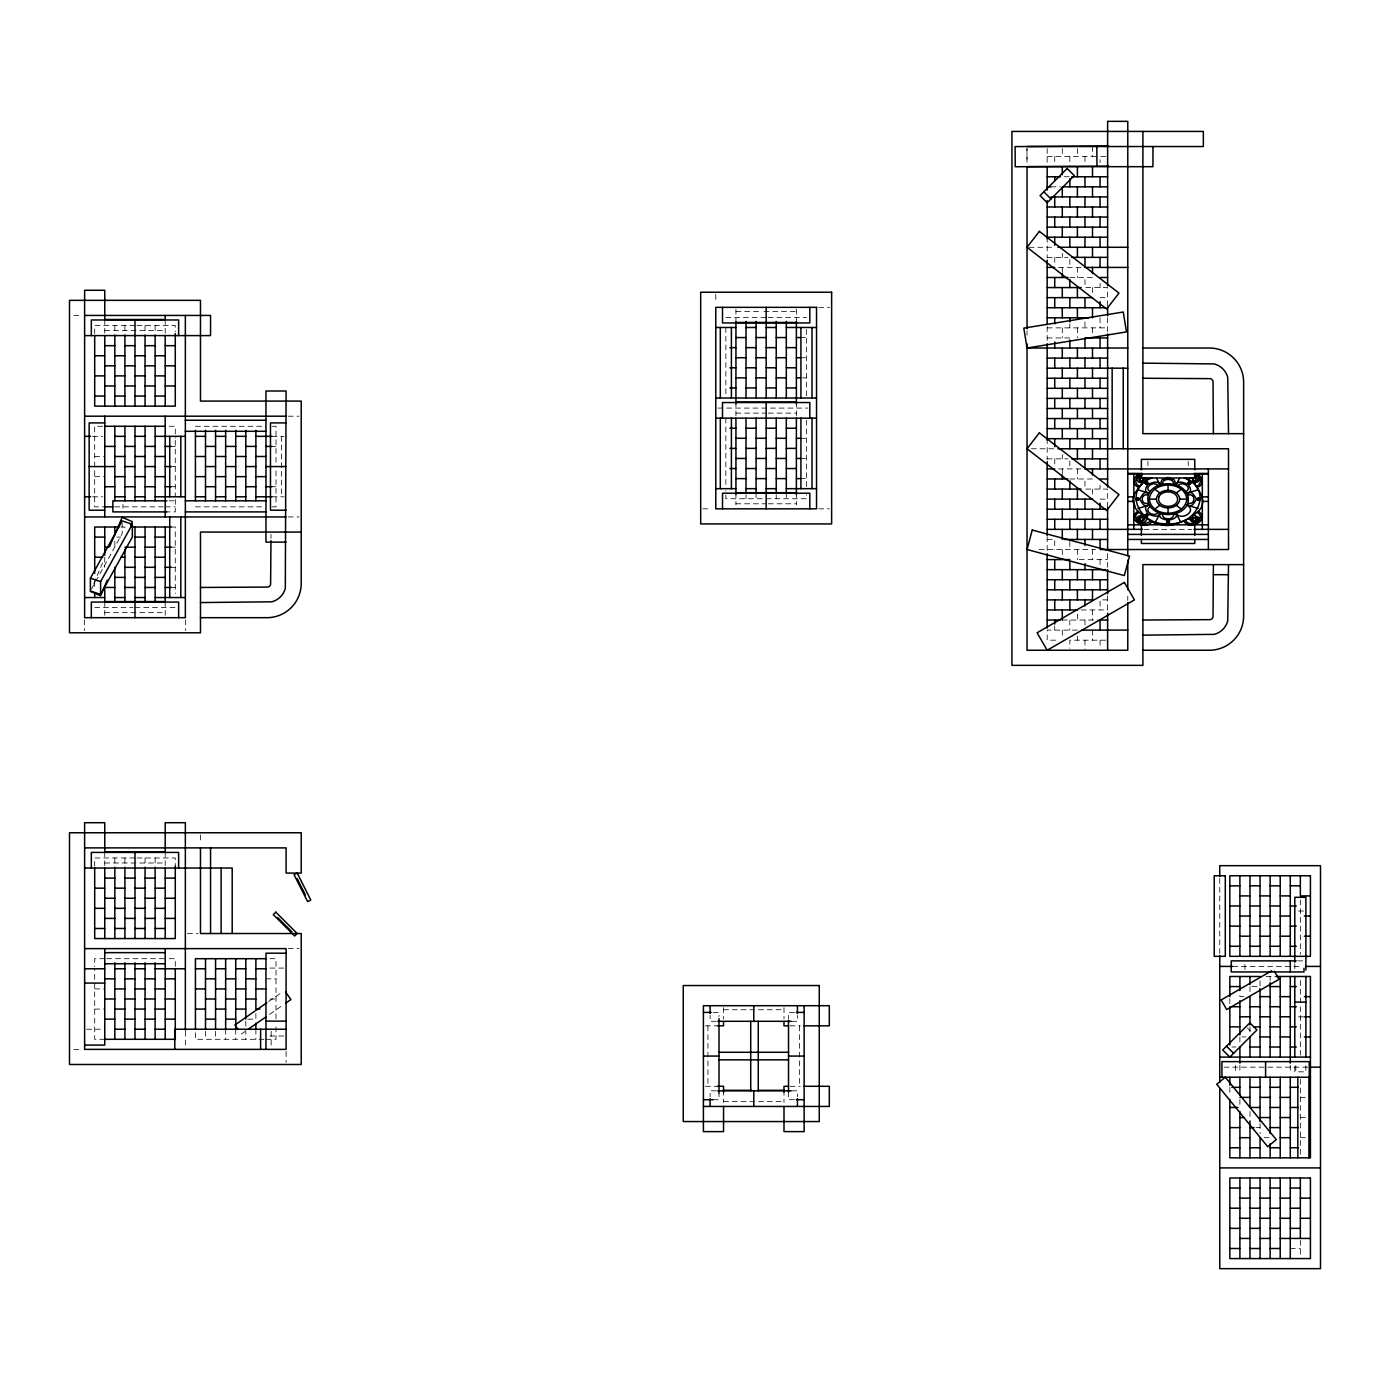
<?xml version="1.0" encoding="UTF-8"?>
<svg xmlns="http://www.w3.org/2000/svg" width="1390" height="1390" viewBox="0 0 1390 1390"><rect width="100%" height="100%" fill="white"/><g stroke="black" fill="none" stroke-linecap="round" stroke-linejoin="round"><path stroke-width="0.75" stroke-dasharray="5 3.75" d="M93.755 583.591L102.947 562.151M91.427 589.151L122.164 533.673L122.164 523.04M268.618 1001.547L282.796 991.696M241.252 1034.056L244.796 1031.606M269.625 1014.352L283.803 1004.501M1047.174 156.601L1098.187 156.601M1105.728 156.601L1100.063 156.601L1100.063 162.647M1064.184 176.756L1069.848 176.756M1050.962 186.833L1060.396 186.833M1029.052 247.281L1054.802 247.281M1047.174 257.358L1067.954 257.358M1058.52 267.419L1084.965 267.419M1069.848 277.496L1092.505 277.496M1100.063 297.651L1107.621 297.651M818.693 307.346L829.482 307.346M735.936 311.377L761.842 311.377M763.996 311.377L796.383 311.377M73.809 315.443L82.444 315.443M725.858 317.406L766.168 317.406M768.166 317.406L806.461 317.406M134.986 325.521L94.694 325.521L94.694 333.583M137.002 325.521L175.279 325.521L175.279 331.567M1047.174 327.866L1107.621 327.866M104.754 330.559L165.202 330.559M800.414 337.562L806.461 337.562M1047.174 337.944L1069.848 337.944M800.414 357.716L806.461 357.716M802.43 377.854L806.461 377.854M717.935 408.087L807.955 408.087M735.936 413.125L766.168 413.125M768.322 413.125L796.383 413.125M288.251 416.201L299.059 416.201M102.738 426.278L94.694 426.278L94.694 506.864L104.754 506.864M169.233 426.278L175.279 426.278L175.279 438.354M195.434 426.278L265.959 426.278M271.988 426.278L276.019 426.278L276.019 466.571M92.678 436.338L102.808 436.338M271.988 436.338L284.151 436.338M800.414 438.302L806.461 438.302M171.248 446.416L175.279 446.416M271.988 446.416L276.019 446.416M1031.31 448.761L1054.888 448.761M94.694 456.493L104.754 456.493M800.414 458.457L806.461 458.457M1047.174 458.839L1067.954 458.839M171.248 466.571L175.279 466.571M1058.52 468.916L1084.965 468.916M94.694 476.648L104.754 476.648M800.414 478.612L806.461 478.612M1069.848 478.994L1092.505 478.994M171.248 486.709L175.279 486.709M271.988 486.709L276.019 486.709M92.678 496.786L102.808 496.786M271.988 496.786L284.151 496.786M762.137 498.749L725.858 498.749L725.858 490.687M766.168 498.749L806.461 498.749L806.461 494.718M1100.063 499.132L1107.621 499.132M169.007 500.817L175.279 500.817M735.936 503.788L766.168 503.788M768.322 503.788L796.383 503.788M114.831 506.864L163.186 506.864M165.202 506.864L175.279 506.864M195.434 506.864L263.944 506.864M271.988 506.864L276.019 506.864L276.019 468.586M702.836 508.827L711.472 508.827M818.693 508.827L829.482 508.827M165.202 511.902L175.279 511.902L175.279 498.801M288.251 516.941L299.059 516.941M120.878 527.019L124.909 527.019L124.909 531.049M171.248 527.019L175.279 527.019L175.279 593.513M1144.231 529.364L1191.908 529.364M116.847 537.096L120.878 537.096M1047.174 539.442L1054.732 539.442L1054.732 549.519M171.248 547.156L175.279 547.156M1039.112 549.519L1095.615 549.519M1079.283 559.579L1107.621 559.579M171.248 567.311L175.279 567.311M171.248 587.466L175.279 587.466M1107.621 599.889L1100.063 599.889L1100.063 609.949M94.694 607.604L132.971 607.604M134.986 607.604L175.279 607.604M1081.177 609.949L1107.621 609.949M104.754 612.643L165.202 612.643M1062.29 620.027L1098.187 620.027M1077.406 630.104L1047.174 630.104L1047.174 640.182L1058.52 640.182M1105.728 640.182L1069.848 640.182L1069.848 648.244M134.986 857.96L94.694 857.96L94.694 866.022M137.002 857.96L175.279 857.96L175.279 866.022M104.754 862.999L165.202 862.999M1298.503 911.023L1304.046 911.023M187.494 933.524L198.127 933.524M288.251 948.623L299.059 948.623M104.754 958.7L94.694 958.7L94.694 966.762M106.769 958.7L165.202 958.7M169.233 958.7L175.279 958.7L175.279 966.762M269.973 958.7L276.019 958.7L276.019 1019.148M1297.669 960.872L1303.994 960.872M1232.617 966.415L1301.214 966.415M269.973 968.083L284.081 968.083M1266.099 976.492L1276.176 976.492M265.959 978.855L276.019 978.855M1251.99 986.57L1260.052 986.57L1260.052 980.523M94.694 988.933L104.754 988.933M1243.928 996.647L1239.897 996.647L1239.897 992.616M269.973 998.993L276.019 998.993M94.694 1009.071L104.754 1009.071M723.547 1009.731L783.995 1009.731M713.157 1012.406L719.012 1012.406L719.012 1016.559M794.385 1012.406L788.53 1012.406L788.53 1018.644M1298.503 1016.855L1304.046 1016.855M247.82 1019.148L255.882 1019.148L255.882 1009.071M716.354 1021.302L710.116 1021.302L710.116 1015.447M791.674 1021.302L797.426 1021.302L797.426 1015.447M705.356 1025.837L719.012 1025.837M790.041 1025.837L800.24 1025.837M86.632 1029.226L102.738 1029.226M269.973 1036.002L284.081 1036.002M1241.913 1036.94L1245.944 1036.94M104.754 1039.303L94.694 1039.303L94.694 968.778M263.944 1039.303L195.434 1039.303L195.434 1029.226M265.959 1039.303L276.019 1039.303L276.019 1023.179M1231.853 1047.018L1235.866 1047.018M73.809 1049.38L82.444 1049.38M1224.051 1067.173L1307.643 1067.173M705.356 1086.285L719.012 1086.285M790.041 1086.285L800.24 1086.285M716.354 1090.82L710.116 1090.82L710.116 1096.675M791.674 1090.82L797.426 1090.82L797.426 1096.675M1300.345 1097.388L1306.391 1097.388M713.157 1099.716L719.012 1099.716L719.012 1093.965M794.385 1099.716L788.53 1099.716L788.53 1092.053M723.547 1101.401L783.995 1101.401M1300.345 1117.543L1306.391 1117.543M1256.021 1127.603L1260.052 1127.603M1264.083 1137.68L1270.13 1137.68M1300.345 1137.68L1306.391 1137.68M1290.285 1248.498L1300.345 1248.498M1247.49 1028.044L1250.34 1030.894M1026.897 148.556L1027.002 162.647L1027.036 148.556M1305.888 1065.487L1305.888 1071.829L1294.802 1071.829L1294.802 1065.487M1300.345 899.921L1300.345 954.322M1300.345 980.523L1300.345 1002.694M1300.345 1006.725L1300.345 1055.08M1300.345 1079.248L1300.345 1155.82M1300.345 1240.436L1300.345 1256.56M1295.81 1065.522L1295.81 1073.341M1294.802 963.739L1294.802 970.064M1290.285 1065.157L1290.285 1073.202M1270.13 976.492L1270.13 980.523M1260.052 1123.589L1260.052 1133.649M1249.975 986.57L1249.975 992.616M1249.975 1026.862L1249.975 1032.909M1249.975 1111.496L1249.975 1121.574M1244.954 964.573L1244.954 970.116M1239.897 1036.94L1239.897 1042.986M1239.897 1065.157L1239.897 1073.202M1239.897 1099.403L1239.897 1107.465M1235.362 1065.522L1235.362 1073.341M1229.837 998.663L1229.837 1004.709M1229.837 1087.31L1229.837 1095.372M1219.76 878.532L1219.76 953.557M1188.224 461.428L1188.224 465.598M1147.914 461.428L1147.914 465.598M1127.777 596.171L1127.777 600.411M1107.621 305.713L1107.621 287.574L1084.965 287.574L1084.965 277.496M1107.621 317.806L1107.621 333.913M1107.621 507.194L1107.621 489.072L1084.965 489.072L1084.965 478.994M1107.621 553.533L1107.621 569.657M1107.621 595.858L1107.621 611.009M1100.063 283.543L1100.063 287.574M1100.063 317.806L1100.063 327.866M1100.063 485.041L1100.063 489.072M1100.063 559.579L1100.063 569.657M1100.063 640.182L1100.063 648.244M1092.505 146.541L1092.505 156.601M1092.505 287.574L1092.505 293.62M1092.505 327.866L1092.505 335.928M1092.505 489.072L1092.505 495.101M1092.505 549.519L1092.505 559.579M1092.505 609.949L1092.505 620.027M1092.505 630.104L1092.505 640.182M1084.965 156.601L1084.965 162.647M1084.965 321.82L1084.965 327.866M1084.965 620.027L1084.965 628.089M1084.965 640.182L1084.965 650.259M1077.406 148.556L1077.406 156.601M1077.406 267.419L1077.406 277.496M1077.406 327.866L1077.406 337.944M1077.406 468.916L1077.406 478.994M1077.406 549.519L1077.406 559.579M1077.406 613.98L1077.406 620.027M1077.406 636.151L1077.406 640.182M1069.848 156.601L1069.848 166.678M1069.848 259.374L1069.848 267.419M1069.848 323.835L1069.848 327.866M1069.848 460.855L1069.848 468.916M1069.848 541.457L1069.848 549.519M1069.848 620.027L1069.848 630.104M1062.29 148.556L1062.29 156.601M1062.29 253.328L1062.29 257.358M1062.29 267.419L1062.29 273.465M1062.29 327.866L1062.29 337.944M1062.29 454.808L1062.29 458.839M1062.29 468.916L1062.29 474.963M1062.29 549.519L1062.29 559.579M1062.29 630.104L1062.29 638.166M1054.732 156.601L1054.732 162.647M1054.732 257.358L1054.732 263.405M1054.732 458.839L1054.732 464.886M1054.732 626.073L1054.732 630.104M1047.174 148.556L1047.174 162.647M1047.174 237.204L1047.174 258.001M1047.174 326.581L1047.174 341.975M1047.174 438.684L1047.174 459.482M1047.174 536.644L1047.174 553.029M1027.036 330.872L1027.036 335.164M806.461 329.5L806.461 398.009M806.461 420.18L806.461 486.674M799.615 1025.837L799.615 1086.285M796.383 309.292L796.383 320.604M796.383 402.04L796.383 416.201M796.383 492.703L796.383 504.918M786.306 492.703L786.306 498.749M783.995 1007.646L783.995 1018.957M783.995 1090.316L783.995 1102.531M776.228 494.718L776.228 498.749M756.091 492.703L756.091 498.749M746.013 494.718L746.013 498.749M735.936 309.292L735.936 320.604M735.936 402.04L735.936 416.201M735.936 492.703L735.936 504.918M725.858 327.484L725.858 395.994M725.858 418.164L725.858 486.674M723.547 1007.646L723.547 1018.957M723.547 1090.316L723.547 1102.531M715.78 294.385L715.78 303.02M707.927 1025.837L707.927 1086.285M286.097 1051.535L286.097 1062.325M281.562 436.338L281.562 496.786M270.981 534.194L270.981 538.486M271.154 1031.241L271.154 1045.35M255.882 1029.226L255.882 1039.303M245.804 1021.164L245.804 1027.21M245.804 1029.226L245.804 1039.303M235.727 1029.226L235.727 1039.303M225.649 1029.226L225.649 1039.303M215.572 1031.241L215.572 1039.303M205.512 1031.241L205.512 1039.303M200.473 834.938L200.473 843.574M185.357 619.836L185.357 630.643M185.357 1031.241L185.357 1045.35M175.279 440.369L175.279 496.786M165.202 319.474L165.202 333.652M165.202 601.557L165.202 615.735M165.202 851.914L165.202 868.038M155.124 325.521L155.124 335.598M155.124 857.96L155.124 868.038M145.064 325.521L145.064 335.598M145.064 857.96L145.064 868.038M124.909 325.521L124.909 335.598M124.909 857.96L124.909 868.038M122.928 504.518L122.928 508.201M114.831 325.521L114.831 335.598M114.831 541.11L114.831 547.156M114.831 857.96L114.831 868.038M104.754 319.474L104.754 333.652M104.754 557.234L104.754 567.311M104.754 601.557L104.754 615.735M104.754 851.914L104.754 868.038M94.694 581.42L94.694 589.482M84.616 619.836L84.616 630.643"/><path stroke-width="1.5" d="M1162.405 484.276C1161.988 477.812 1174.15 477.812 1173.733 484.276M1173.733 513.987C1174.15 520.468 1161.988 520.468 1162.405 513.987M1144.752 516.09C1146.003 509.922 1156.688 520.972 1160.181 513.414C1156.55 521.146 1173.681 518.678 1168.573 523.491M1191.386 482.191C1190.135 488.359 1179.45 477.309 1175.957 484.867L1174.289 479.863L1167.096 477.465M1149.287 499.132C1151.285 480.401 1184.853 480.401 1186.852 499.132C1184.853 517.879 1151.285 517.879 1149.287 499.132L1156.358 499.132C1157.609 487.456 1178.529 487.456 1179.78 499.132C1178.529 510.825 1157.609 510.825 1156.358 499.132M1146.611 519.165L1146.194 520.572C1141.138 527.661 1130.4 516.68 1138.775 512.441M1189.527 479.116L1189.944 477.708M109.619 546.548L122.164 517.306L132.345 521.667L130.677 525.576M107.273 580.151L100.601 595.754L90.402 591.375M1135.613 498.767C1141.207 494.649 1141.068 509.313 1149.044 505.057C1139.661 507.089 1153.231 516.872 1145.464 516.628M1144.752 482.191C1146.003 488.359 1156.688 477.309 1160.181 484.867L1161.866 479.863L1169.042 477.465M1155.629 521.684L1160.181 513.414M1175.957 484.867L1179.606 478.247M1200.543 499.514C1194.931 503.632 1195.087 488.967 1187.112 493.224C1196.495 491.191 1182.907 481.409 1190.674 481.652M90.402 578.24L122.164 520.92L132.345 524.291L132.345 537.061L100.601 594.381L90.402 590.993L90.402 578.24L100.601 581.611L100.601 594.381M100.601 581.611L132.345 524.291M1192.307 477.552C1193.628 487.091 1211.072 499.08 1197.728 511.989C1194.861 513.431 1187.599 520.59 1194.496 521.406C1196.634 521.736 1198.823 518.939 1196.686 517.445C1184.836 517.289 1172.726 529.798 1159.208 523.961C1151.945 525.038 1145.673 513.605 1138.966 517.914C1137.472 520.034 1140.512 521.962 1142.441 521.337C1150.156 517.341 1134.084 511.52 1134.987 505.786C1126.943 493.659 1145.777 485.093 1143.831 477.552M1197.381 485.84C1202.003 483.668 1200.977 476.909 1196.269 475.554M1150.051 506.638C1143.275 511.138 1154.082 517.706 1158.079 512.649M1186.087 491.643C1192.863 487.143 1182.056 480.575 1178.06 485.631M1151.91 521.789C1144.908 530.772 1125.865 519.13 1137.871 511.259M1154.795 509.105L1159.799 505.352M1176.357 492.929L1181.361 489.176M1198.267 487.021C1205.53 483.703 1201.516 473.695 1194.41 473.625M1150.329 521.111C1146.681 524.499 1138.254 524.621 1136.673 519.13L1138.062 516.507L1141.503 515.36M266.845 1002.781L234.927 1024.969L238.09 1029.521M248.358 1029.139L266.081 1016.82M285.576 1003.267L290.892 999.566L285.628 991.991M1271.641 970.793L1221.167 999.949L1226.71 1009.54L1279.061 979.307L1274.439 971.315M1143.831 480.836C1140.026 484.102 1135.856 476.892 1141.642 476.874M1143.848 480.975L1149.165 477.917M1151.806 478.004C1120.913 489.992 1140.512 526.88 1168.069 523.543C1195.626 526.88 1215.225 489.992 1184.332 478.004M1145.464 481.652C1153.231 481.409 1139.661 491.191 1149.044 493.224C1141.068 488.967 1141.207 503.632 1135.613 499.514M1138.01 508.479L1149.044 505.057M1187.112 493.224L1198.128 489.801M1142.041 474.946C1136.36 475.05 1133.006 483.025 1138.775 485.84M1141.729 473.625C1134.64 473.695 1130.626 483.703 1137.871 487.021M1194.635 482.921L1198.076 481.774L1199.466 479.15L1198.006 476.544L1194.514 475.467M1027.036 348.021L1126.473 331.915L1123.259 312.02L1023.805 328.127L1027.036 348.021L1127.777 348.021M1141.624 475.467L1138.149 476.544L1136.673 479.15L1138.062 481.774L1141.503 482.921M1108.594 145.967L1015.1 146.61L1015.239 166.765L1108.734 166.105M1148.262 494.892C1140.217 493.189 1140.217 505.091 1148.262 503.389M1187.877 503.389C1195.921 505.091 1195.921 493.189 1187.877 494.892M1027.036 146.541L1203.34 146.541L1203.34 131.424L1011.92 131.424L1011.92 665.358L1142.893 665.358L1142.893 564.618L1243.633 564.618M1047.174 176.756L1060.396 176.756M1071.742 176.756L1107.621 176.756M1047.174 186.833L1050.962 186.833M1107.621 186.833L1062.29 186.833L1062.29 196.911M1050.962 196.911L1107.621 196.911M1047.174 206.988L1107.621 206.988M1047.174 217.049L1107.621 217.049M1047.174 227.126L1107.621 227.126M1047.174 237.204L1107.621 237.204M1057.964 247.281L1127.777 247.281M1071.742 257.358L1107.621 257.358M1047.174 267.419L1054.732 267.419M1127.777 267.419L1084.965 267.419L1084.965 257.358M1047.174 277.496L1067.954 277.496M1100.063 277.496L1107.621 277.496M1047.174 287.574L1081.177 287.574M1047.174 297.651L1092.505 297.651M1047.174 307.729L1105.728 307.729M84.616 315.443L210.55 315.443L210.55 335.598L84.616 335.598M1047.174 317.806L1088.735 317.806M735.936 322.445L796.383 322.445M715.78 327.484L735.936 327.484M746.013 327.484L756.091 327.484M766.168 327.484L776.228 327.484M786.306 327.484L816.538 327.484M735.936 337.562L746.013 337.562M756.091 337.562L766.168 337.562M776.228 337.562L786.306 337.562M796.383 337.562L800.414 337.562M1107.621 337.944L1084.965 337.944L1084.965 348.021M104.754 345.676L114.831 345.676M124.909 345.676L134.986 345.676M145.064 345.676L155.124 345.676M165.202 345.676L175.279 345.676M729.889 347.639L735.936 347.639M746.013 347.639L756.091 347.639M766.168 347.639L776.228 347.639M786.306 347.639L796.383 347.639M1142.893 348.021L1209.37 348.021A34.246 34.246 0 0 1 1243.633 382.267L1243.633 615.996A34.246 34.246 0 0 1 1209.37 650.259L1142.893 650.259M94.694 355.753L104.754 355.753M114.831 355.753L124.909 355.753M134.986 355.753L145.064 355.753M155.124 355.753L165.202 355.753M735.936 357.716L746.013 357.716M756.091 357.716L766.168 357.716M776.228 357.716L786.306 357.716M796.383 357.716L800.414 357.716M1047.174 358.099L1107.621 358.099M1142.893 363.137L1214.304 363.919A19.008 19.008 0 0 1 1227.735 377.35L1228.517 433.663M104.754 365.831L114.831 365.831M124.909 365.831L134.986 365.831M145.064 365.831L155.124 365.831M165.202 365.831L175.279 365.831M729.889 367.794L735.936 367.794M746.013 367.794L756.091 367.794M766.168 367.794L776.228 367.794M786.306 367.794L796.383 367.794M1047.174 368.176L1127.777 368.176M94.694 375.891L104.754 375.891M114.831 375.891L124.909 375.891M134.986 375.891L145.064 375.891M155.124 375.891L165.202 375.891M735.936 377.854L746.013 377.854M756.091 377.854L766.168 377.854M776.228 377.854L786.306 377.854M796.383 377.854L800.414 377.854M1047.174 378.254L1107.621 378.254M1142.893 378.254L1210.36 378.636A3.77 3.77 0 0 1 1213.018 381.294L1213.4 433.663M104.754 385.968L114.831 385.968M124.909 385.968L134.986 385.968M145.064 385.968L155.124 385.968M165.202 385.968L175.279 385.968M729.889 387.932L735.936 387.932M746.013 387.932L756.091 387.932M766.168 387.932L776.228 387.932M786.306 387.932L796.383 387.932M1047.174 388.314L1107.621 388.314M94.694 396.046L104.754 396.046M114.831 396.046L124.909 396.046M134.986 396.046L145.064 396.046M155.124 396.046L165.202 396.046M715.78 398.009L816.538 398.009M1047.174 398.391L1107.621 398.391M735.936 402.04L796.383 402.04M1047.174 408.469L1107.621 408.469M84.616 416.201L286.097 416.201M715.78 418.164L816.538 418.164M1047.174 418.546L1107.621 418.546M185.357 420.232L265.959 420.232M104.754 422.908L89.151 422.908L89.151 510.217L104.754 510.217M286.097 422.908L270.477 422.908L270.477 510.217L286.097 510.217M104.754 426.278L165.202 426.278M729.889 428.242L735.936 428.242M746.013 428.242L756.091 428.242M766.168 428.242L776.228 428.242M786.306 428.242L796.383 428.242M1047.174 428.624L1107.621 428.624M185.357 431.3L265.959 431.3M1243.633 433.663L1142.893 433.663L1142.893 131.424M84.616 436.338L90.663 436.338M114.831 436.338L124.909 436.338M134.986 436.338L145.064 436.338M155.124 436.338L185.357 436.338M195.434 436.338L205.512 436.338M215.572 436.338L225.649 436.338M235.727 436.338L245.804 436.338M255.882 436.338L271.988 436.338M735.936 438.302L746.013 438.302M756.091 438.302L766.168 438.302M776.228 438.302L786.306 438.302M796.383 438.302L800.414 438.302M1047.174 438.684L1107.621 438.684M104.754 446.416L114.831 446.416M124.909 446.416L134.986 446.416M145.064 446.416L155.124 446.416M165.202 446.416L171.248 446.416M205.512 446.416L215.572 446.416M225.649 446.416L235.727 446.416M245.804 446.416L255.882 446.416M265.959 446.416L271.988 446.416M729.889 448.379L735.936 448.379M746.013 448.379L756.091 448.379M766.168 448.379L776.228 448.379M786.306 448.379L796.383 448.379M1057.964 448.761L1228.517 448.761L1228.517 549.519L1100.063 549.519M114.831 456.493L124.909 456.493M134.986 456.493L145.064 456.493M155.124 456.493L165.202 456.493M195.434 456.493L205.512 456.493M215.572 456.493L225.649 456.493M235.727 456.493L245.804 456.493M255.882 456.493L265.959 456.493M735.936 458.457L746.013 458.457M756.091 458.457L766.168 458.457M776.228 458.457L786.306 458.457M796.383 458.457L800.414 458.457M1071.742 458.839L1107.621 458.839M89.151 466.571L114.831 466.571M124.909 466.571L134.986 466.571M145.064 466.571L155.124 466.571M165.202 466.571L171.248 466.571M205.512 466.571L215.572 466.571M225.649 466.571L235.727 466.571M245.804 466.571L255.882 466.571M265.959 466.571L286.097 466.571M729.889 468.534L735.936 468.534M746.013 468.534L756.091 468.534M766.168 468.534L776.228 468.534M786.306 468.534L796.383 468.534M1047.174 468.916L1054.732 468.916M1228.517 468.916L1084.965 468.916L1084.965 458.839M1127.777 473.451L1142.146 473.451M1193.993 473.451L1208.362 473.451M1127.777 473.955L1208.362 473.955M114.831 476.648L124.909 476.648M134.986 476.648L145.064 476.648M155.124 476.648L165.202 476.648M195.434 476.648L205.512 476.648M215.572 476.648L225.649 476.648M235.727 476.648L245.804 476.648M255.882 476.648L265.959 476.648M735.936 478.612L746.013 478.612M756.091 478.612L766.168 478.612M776.228 478.612L786.306 478.612M796.383 478.612L800.414 478.612M1047.174 478.994L1067.954 478.994M1100.063 478.994L1107.621 478.994M104.754 486.709L114.831 486.709M124.909 486.709L134.986 486.709M145.064 486.709L155.124 486.709M165.202 486.709L171.248 486.709M205.512 486.709L215.572 486.709M225.649 486.709L235.727 486.709M245.804 486.709L255.882 486.709M265.959 486.709L271.988 486.709M715.78 488.672L735.936 488.672M746.013 488.672L756.091 488.672M766.168 488.672L776.228 488.672M786.306 488.672L816.538 488.672M1047.174 489.072L1081.177 489.072M735.936 492.703L796.383 492.703M84.616 496.786L90.663 496.786M114.831 496.786L124.909 496.786M134.986 496.786L145.064 496.786M155.124 496.786L185.357 496.786M195.434 496.786L205.512 496.786M215.572 496.786L225.649 496.786M235.727 496.786L245.804 496.786M255.882 496.786L271.988 496.786M1127.777 496.873L1133.823 496.873M1202.333 496.873L1208.362 496.873M1047.174 499.132L1092.505 499.132M1179.78 499.132L1186.852 499.132M166.904 500.817L112.851 500.817L112.851 511.902L166.904 511.902M185.357 500.817L265.959 500.817M1127.777 501.408L1133.823 501.408M1202.333 501.408L1208.362 501.408M104.754 506.864L112.816 506.864M1047.174 509.209L1105.728 509.209M185.357 511.902L265.959 511.902M84.616 516.941L286.097 516.941M1047.174 519.287L1107.621 519.287M1127.777 524.829L1208.362 524.829M118.862 527.019L94.694 527.019L94.694 573.358M130.955 527.019L171.248 527.019M1047.174 529.364L1142.615 529.364M1193.993 529.364L1228.517 529.364M301.213 532.057L200.473 532.057L200.473 632.798L69.5 632.798L69.5 300.344L200.473 300.344L200.473 401.084L301.213 401.084L301.213 583.435A34.246 34.246 0 0 1 266.967 617.681L200.473 617.681M1127.777 534.403L1208.362 534.403M94.694 537.096L104.754 537.096M134.986 537.096L145.064 537.096M155.124 537.096L165.202 537.096M1064.184 539.442L1107.621 539.442M1127.777 539.442L1208.362 539.442M286.097 542.117L265.959 542.117L265.959 391.007L286.097 391.007L285.315 588.352A19.008 19.008 0 0 1 271.884 601.801L200.473 602.565M104.754 547.156L108.785 547.156M124.909 547.156L134.986 547.156M145.064 547.156L155.124 547.156M165.202 547.156L171.248 547.156M94.694 557.234L102.738 557.234M120.878 557.234L124.909 557.234M134.986 557.234L145.064 557.234M155.124 557.234L165.202 557.234M1047.174 559.579L1069.848 559.579M124.909 567.311L134.986 567.311M145.064 567.311L155.124 567.311M165.202 567.311L171.248 567.311M1047.174 569.657L1105.728 569.657M1213.4 574.696L1228.517 574.696M114.831 577.389L124.909 577.389M134.986 577.389L145.064 577.389M155.124 577.389L165.202 577.389M1047.174 579.734L1107.621 579.734M114.831 587.466L104.754 587.466L104.754 601.557L165.202 601.557L165.202 527.019M124.909 587.466L134.986 587.466M145.064 587.466L155.124 587.466M165.202 587.466L171.248 587.466M200.473 587.466L267.94 587.067A3.77 3.77 0 0 0 270.598 584.408L270.981 540.641M1047.174 589.812L1107.621 589.812M84.616 597.544L104.754 597.544M114.831 597.544L124.909 597.544M134.986 597.544L145.064 597.544M155.124 597.544L185.357 597.544M1047.174 599.889L1092.505 599.889L1092.505 589.812M1047.174 609.949L1077.406 609.949M1047.174 620.027L1060.396 620.027M1107.621 620.027L1100.063 620.027L1100.063 630.104M1142.893 620.027L1210.36 619.645A3.77 3.77 0 0 0 1213.018 616.969L1213.4 564.618M1081.715 630.104L1127.777 630.104M1142.893 635.143L1214.304 634.361A19.008 19.008 0 0 0 1227.735 620.93L1228.517 564.618M84.616 847.883L286.097 847.883L286.097 873.076L301.213 873.076L301.213 832.766L69.5 832.766L69.5 1064.479L301.213 1064.479L301.213 933.524L200.473 933.524L200.473 847.883M84.616 868.038L232.199 868.038L232.199 933.524M104.754 878.115L114.831 878.115M124.909 878.115L134.986 878.115M145.064 878.115L155.124 878.115M165.202 878.115L175.279 878.115M1229.837 885.83L1239.897 885.83M1249.975 885.83L1260.052 885.83M1270.13 885.83L1280.207 885.83M1290.285 885.83L1300.345 885.83M94.694 888.175L104.754 888.175M114.831 888.175L124.909 888.175M134.986 888.175L145.064 888.175M155.124 888.175L165.202 888.175M1239.897 895.907L1249.975 895.907M1260.052 895.907L1270.13 895.907M1280.207 895.907L1290.285 895.907M1310.423 895.907L1300.345 895.907L1300.345 875.752M104.754 898.253L114.831 898.253M124.909 898.253L134.986 898.253M145.064 898.253L155.124 898.253M165.202 898.253L175.279 898.253M1229.837 905.967L1239.897 905.967M1249.975 905.967L1260.052 905.967M1270.13 905.967L1280.207 905.967M1290.285 905.967L1296.314 905.967M94.694 908.33L104.754 908.33M114.831 908.33L124.909 908.33M134.986 908.33L145.064 908.33M155.124 908.33L165.202 908.33M1239.897 916.045L1249.975 916.045M1260.052 916.045L1270.13 916.045M1280.207 916.045L1290.285 916.045M1304.376 916.045L1310.423 916.045M104.754 918.408L114.831 918.408M124.909 918.408L134.986 918.408M145.064 918.408L155.124 918.408M165.202 918.408L175.279 918.408M1229.837 926.122L1239.897 926.122M1249.975 926.122L1260.052 926.122M1270.13 926.122L1280.207 926.122M1290.285 926.122L1296.314 926.122M94.694 928.485L104.754 928.485M114.831 928.485L124.909 928.485M134.986 928.485L145.064 928.485M155.124 928.485L165.202 928.485M1239.897 936.2L1249.975 936.2M1260.052 936.2L1270.13 936.2M1280.207 936.2L1290.285 936.2M1304.376 936.2L1310.423 936.2M1229.837 946.277L1239.897 946.277M1249.975 946.277L1260.052 946.277M1270.13 946.277L1280.207 946.277M1290.285 946.277L1296.314 946.277M84.616 948.623L286.097 948.623L286.097 1049.38L84.616 1049.38L84.616 822.706L104.754 822.706L104.754 851.914L165.202 851.914L165.202 822.706L185.357 822.706L185.357 1030.077M104.754 952.654L165.202 952.654M286.097 953.193L265.959 953.193L265.959 1049.38M265.959 958.7L195.434 958.7L195.434 1029.226M1296.158 960.872L1231.245 960.872L1231.245 971.957L1303.994 971.957L1303.994 968.274M104.754 963.739L165.202 963.739M1219.76 966.415L1232.617 966.415M1305.488 966.415L1320.5 966.415M84.616 968.778L104.754 968.778M114.831 968.778L124.909 968.778M134.986 968.778L145.064 968.778M155.124 968.778L185.357 968.778M195.434 968.778L205.512 968.778M215.572 968.778L225.649 968.778M235.727 968.778L245.804 968.778M255.882 968.778L265.959 968.778M1260.052 976.492L1229.837 976.492L1229.837 996.647M1276.176 976.492L1310.423 976.492L1310.423 1157.835L1229.837 1157.835L1229.837 1099.403M104.754 978.855L114.831 978.855M124.909 978.855L134.986 978.855M145.064 978.855L155.124 978.855M165.202 978.855L175.279 978.855M205.512 978.855L215.572 978.855M225.649 978.855L235.727 978.855M245.804 978.855L255.882 978.855M84.616 983.077L104.754 983.077M1229.837 986.57L1239.897 986.57M1270.13 986.57L1280.207 986.57M1290.285 986.57L1296.314 986.57M114.831 988.933L124.909 988.933M134.986 988.933L145.064 988.933M155.124 988.933L165.202 988.933M195.434 988.933L205.512 988.933M215.572 988.933L225.649 988.933M235.727 988.933L245.804 988.933M255.882 988.933L265.959 988.933M1260.052 996.647L1270.13 996.647M1280.207 996.647L1290.285 996.647M1304.376 996.647L1310.423 996.647M104.754 998.993L114.831 998.993M124.909 998.993L134.986 998.993M145.064 998.993L155.124 998.993M165.202 998.993L175.279 998.993M205.512 998.993L215.572 998.993M225.649 998.993L235.727 998.993M245.804 998.993L255.882 998.993M1294.802 1002.12L1305.888 1002.12M1231.853 1006.725L1239.897 1006.725M1249.975 1006.725L1260.052 1006.725M1270.13 1006.725L1280.207 1006.725M1290.285 1006.725L1296.314 1006.725M114.831 1009.071L124.909 1009.071M134.986 1009.071L145.064 1009.071M155.124 1009.071L165.202 1009.071M195.434 1009.071L205.512 1009.071M215.572 1009.071L225.649 1009.071M235.727 1009.071L245.804 1009.071M259.913 1009.071L255.882 1009.071L255.882 958.7M703.409 1012.406L711.211 1012.406M796.331 1012.406L804.15 1012.406M1239.897 1016.785L1249.975 1016.785M1260.052 1016.785L1270.13 1016.785M1280.207 1016.785L1290.285 1016.785M1304.376 1016.785L1310.423 1016.785M104.754 1019.148L114.831 1019.148M124.909 1019.148L134.986 1019.148M145.064 1019.148L155.124 1019.148M165.202 1019.148L175.279 1019.148M205.512 1019.148L215.572 1019.148M225.649 1019.148L235.727 1019.148M265.959 1021.129L286.097 1021.129M717.796 1021.302L791.188 1021.302M717.501 1025.837L723.547 1025.837L723.547 1021.806M788.026 1025.837L783.995 1025.837L783.995 1021.806M804.15 1025.837L829.326 1025.837L829.326 1005.7L703.409 1005.7L703.409 1131.616L723.547 1131.616L723.547 1106.44M1229.837 1026.862L1239.897 1026.862M1254.006 1026.862L1260.052 1026.862M1270.13 1026.862L1280.207 1026.862M1290.285 1026.862L1296.314 1026.862M114.831 1029.226L124.909 1029.226M134.986 1029.226L145.064 1029.226M155.124 1029.226L165.202 1029.226M286.097 1029.226L174.792 1029.226L174.792 1049.38M1260.052 1036.94L1270.13 1036.94M1280.207 1036.94L1290.285 1036.94M1304.376 1036.94L1310.423 1036.94M104.754 1039.303L175.279 1039.303L175.279 968.778M84.616 1045.106L104.754 1045.106L104.754 948.623M1249.975 1047.018L1260.052 1047.018M1270.13 1047.018L1280.207 1047.018M1290.285 1047.018L1296.314 1047.018M719.012 1052.282L788.53 1052.282M703.409 1056.07L719.012 1056.07M788.53 1056.07L804.15 1056.07M1219.76 1057.095L1310.423 1057.095M719.012 1059.84L788.53 1059.84M1309.78 1067.173L1320.5 1067.173M1219.76 1077.233L1310.423 1077.233M717.501 1086.285L723.547 1086.285L723.547 1092.332M788.026 1086.285L783.995 1086.285L783.995 1092.332M804.15 1086.285L829.326 1086.285L829.326 1106.44L703.409 1106.44M1231.853 1087.31L1239.897 1087.31M1249.975 1087.31L1260.052 1087.31M1270.13 1087.31L1280.207 1087.31M1290.285 1087.31L1298.33 1087.31M723.234 1090.316L751.608 1090.316M758.089 1090.316L784.325 1090.316M717.796 1090.82L791.188 1090.82M1239.897 1097.388L1249.975 1097.388M1260.052 1097.388L1270.13 1097.388M1280.207 1097.388L1290.285 1097.388M703.409 1099.716L713.157 1099.716M796.331 1099.716L804.15 1099.716M1229.837 1107.465L1237.882 1107.465M1260.052 1107.465L1249.975 1107.465L1249.975 1077.233M1270.13 1107.465L1280.207 1107.465M1290.285 1107.465L1298.33 1107.465M1239.897 1117.543L1243.928 1117.543M1260.052 1117.543L1270.13 1117.543M1280.207 1117.543L1290.285 1117.543M1229.837 1127.603L1239.897 1127.603M1249.975 1127.603L1254.006 1127.603M1270.13 1127.603L1280.207 1127.603M1290.285 1127.603L1298.33 1127.603M1239.897 1137.68L1249.975 1137.68M1280.207 1137.68L1290.285 1137.68M1229.837 1147.758L1239.897 1147.758M1249.975 1147.758L1260.052 1147.758M1270.13 1147.758L1280.207 1147.758M1290.285 1147.758L1298.33 1147.758M1219.76 1167.913L1320.5 1167.913M1229.837 1188.05L1239.897 1188.05M1249.975 1188.05L1260.052 1188.05M1270.13 1188.05L1280.207 1188.05M1290.285 1188.05L1300.345 1188.05M1239.897 1198.128L1249.975 1198.128M1260.052 1198.128L1270.13 1198.128M1280.207 1198.128L1290.285 1198.128M1300.345 1198.128L1310.423 1198.128M1229.837 1208.205L1239.897 1208.205M1249.975 1208.205L1260.052 1208.205M1270.13 1208.205L1280.207 1208.205M1290.285 1208.205L1300.345 1208.205M1239.897 1218.283L1249.975 1218.283M1260.052 1218.283L1270.13 1218.283M1280.207 1218.283L1290.285 1218.283M1300.345 1218.283L1310.423 1218.283M1229.837 1228.36L1239.897 1228.36M1249.975 1228.36L1260.052 1228.36M1270.13 1228.36L1280.207 1228.36M1290.285 1228.36L1300.345 1228.36M1239.897 1238.438L1249.975 1238.438M1260.052 1238.438L1270.13 1238.438M1280.207 1238.438L1310.423 1238.438M1229.837 1248.498L1239.897 1248.498M1249.975 1248.498L1260.052 1248.498M1270.13 1248.498L1280.207 1248.498M1167.565 523.491C1162.457 518.678 1179.589 521.146 1175.957 513.414C1181.552 521.215 1197.45 511.19 1187.112 505.057C1195.087 509.313 1194.931 494.649 1200.543 498.767M1194.496 476.874C1204.174 480.558 1188.78 484.45 1186.973 477.917M1194.635 515.36L1199.118 517.706L1198.006 521.719L1192.637 522.536L1189.527 519.165M1138.01 489.801L1149.426 493.346M1187.112 505.057L1198.128 508.479M1185.809 521.111C1191.543 528.165 1206.85 518.974 1197.381 512.441M1198.267 511.259C1210.29 519.13 1191.23 530.772 1184.228 521.789M1158.079 485.631C1154.082 480.575 1143.275 487.143 1150.051 491.643M1154.795 489.176L1159.799 492.929M1176.357 505.352L1181.361 509.105M1043.838 191.803L1050.962 198.926M1226.484 1046.184L1233.608 1053.307M277.6 917.487L291.848 931.734M1156.532 478.247L1160.181 484.867M1175.957 513.414L1180.527 521.684M297.199 878.706L305.383 894.882M1146.194 477.708L1146.611 479.116M1096.814 146.054L1096.953 166.192M1309.258 1077.233L1309.258 1061.63L1221.932 1061.63L1221.932 1077.233M1308.911 1077.233L1308.911 1157.835M1305.888 970.064L1305.888 897.315L1294.802 897.315L1294.802 962.227M1305.888 976.492L1305.888 1057.095M1300.345 1177.99L1300.345 1238.438M1297.826 1077.233L1297.826 1157.835M1294.802 976.492L1294.802 1057.095M1290.285 875.752L1290.285 956.337M1290.285 960.872L1290.285 971.957M1290.285 976.492L1290.285 1063.141M1290.285 1077.233L1290.285 1157.835M1290.285 1177.99L1290.285 1258.576M1280.207 875.752L1280.207 956.337M1280.207 976.492L1280.207 1057.095M1280.207 1077.233L1280.207 1157.835M1280.207 1177.99L1280.207 1258.576M1270.13 875.752L1270.13 956.337M1270.13 982.539L1270.13 1057.095M1270.13 1077.233L1270.13 1133.649M1270.13 1143.727L1270.13 1157.835M1270.13 1177.99L1270.13 1258.576M1265.595 1061.63L1265.595 1077.233M1260.052 875.752L1260.052 956.337M1260.052 988.585L1260.052 1057.095M1260.052 1077.233L1260.052 1121.574M1260.052 1137.68L1260.052 1157.835M1260.052 1177.99L1260.052 1258.576M1249.975 875.752L1249.975 956.337M1249.975 976.492L1249.975 984.554M1249.975 996.647L1249.975 1024.847M1249.975 1036.94L1249.975 1057.095M1249.975 1121.574L1249.975 1157.835M1249.975 1177.99L1249.975 1258.576M1239.897 875.752L1239.897 956.337M1239.897 976.492L1239.897 990.601M1239.897 1000.678L1239.897 1034.925M1239.897 1047.018L1239.897 1063.141M1239.897 1077.233L1239.897 1095.372M1239.897 1111.496L1239.897 1157.835M1239.897 1177.99L1239.897 1258.576M1229.837 1006.725L1229.837 1045.002M1229.837 1077.233L1229.837 1085.295M1219.76 876.395L1219.76 865.675L1320.5 865.675L1320.5 1268.653L1219.76 1268.653L1219.76 1088.596M1219.76 955.694L1219.76 1082.167M1208.362 468.916L1208.362 549.519M1202.333 473.451L1202.333 529.364M1194.774 469.785L1194.774 459.343L1141.381 459.343L1141.381 469.785M1194.774 473.955L1194.774 477.986L1141.381 477.986L1141.381 473.955M1194.774 524.829L1194.774 535.254M1194.774 539.442L1194.774 543.473L1141.381 543.473L1141.381 539.442M1168.069 485.058L1168.069 490.357M1168.069 507.923L1168.069 513.223M1152.953 146.541L1152.953 166.678L1027.036 166.678L1027.036 328.735M1141.381 524.829L1141.381 535.254M1133.823 473.451L1133.823 529.364M1127.777 555.878L1127.777 121.347L1107.621 121.347L1107.621 285.853M1127.777 560.118L1127.777 589.812M1127.777 602.53L1127.777 650.259L1027.036 650.259L1027.036 343.73M1123.242 368.176L1123.242 448.761M1112.156 368.176L1112.156 448.761M1107.621 307.294L1107.621 315.878M1107.621 333.913L1107.621 487.056M1107.621 507.767L1107.621 549.519M1107.621 569.657L1107.621 593.843M1107.621 613.146L1107.621 650.259M1100.063 176.756L1100.063 186.833M1100.063 196.911L1100.063 206.988M1100.063 217.049L1100.063 227.126M1100.063 237.204L1100.063 247.281M1100.063 257.358L1100.063 267.419M1100.063 301.682L1100.063 307.729M1100.063 337.944L1100.063 348.021M1100.063 358.099L1100.063 368.176M1100.063 378.254L1100.063 388.314M1100.063 398.391L1100.063 408.469M1100.063 418.546L1100.063 428.624M1100.063 438.684L1100.063 448.761M1100.063 458.839L1100.063 468.916M1100.063 503.163L1100.063 509.209M1100.063 519.287L1100.063 529.364M1100.063 539.442L1100.063 547.504M1100.063 579.734L1100.063 589.812M1092.505 166.678L1092.505 176.756M1092.505 186.833L1092.505 196.911M1092.505 206.988L1092.505 217.049M1092.505 227.126L1092.505 237.204M1092.505 247.281L1092.505 257.358M1092.505 267.419L1092.505 273.465M1092.505 307.729L1092.505 317.806M1092.505 348.021L1092.505 358.099M1092.505 368.176L1092.505 378.254M1092.505 388.314L1092.505 398.391M1092.505 408.469L1092.505 418.546M1092.505 428.624L1092.505 438.684M1092.505 448.761L1092.505 458.839M1092.505 468.916L1092.505 474.963M1092.505 509.209L1092.505 519.287M1092.505 529.364L1092.505 539.442M1092.505 569.657L1092.505 579.734M1084.965 176.756L1084.965 186.833M1084.965 196.911L1084.965 206.988M1084.965 217.049L1084.965 227.126M1084.965 237.204L1084.965 247.281M1084.965 297.651L1084.965 307.729M1084.965 358.099L1084.965 368.176M1084.965 378.254L1084.965 388.314M1084.965 398.391L1084.965 408.469M1084.965 418.546L1084.965 428.624M1084.965 438.684L1084.965 448.761M1084.965 499.132L1084.965 509.209M1084.965 519.287L1084.965 529.364M1084.965 539.442L1084.965 545.488M1084.965 563.61L1084.965 569.657M1084.965 579.734L1084.965 589.812M1084.965 599.889L1084.965 605.936M1077.406 166.678L1077.406 176.756M1077.406 186.833L1077.406 196.911M1077.406 206.988L1077.406 217.049M1077.406 227.126L1077.406 237.204M1077.406 247.281L1077.406 257.358M1077.406 287.574L1077.406 297.651M1077.406 307.729L1077.406 317.806M1077.406 348.021L1077.406 358.099M1077.406 368.176L1077.406 378.254M1077.406 388.314L1077.406 398.391M1077.406 408.469L1077.406 418.546M1077.406 428.624L1077.406 438.684M1077.406 448.761L1077.406 458.839M1077.406 489.072L1077.406 499.132M1077.406 509.209L1077.406 519.287M1077.406 529.364L1077.406 539.442M1077.406 569.657L1077.406 579.734M1077.406 589.812L1077.406 599.889M1069.848 178.771L1069.848 186.833M1069.848 196.911L1069.848 206.988M1069.848 217.049L1069.848 227.126M1069.848 237.204L1069.848 247.281M1069.848 279.512L1069.848 287.574M1069.848 297.651L1069.848 307.729M1069.848 317.806L1069.848 321.82M1069.848 339.959L1069.848 348.021M1069.848 358.099L1069.848 368.176M1069.848 378.254L1069.848 388.314M1069.848 398.391L1069.848 408.469M1069.848 418.546L1069.848 428.624M1069.848 438.684L1069.848 448.761M1069.848 481.009L1069.848 489.072M1069.848 499.132L1069.848 509.209M1069.848 519.287L1069.848 529.364M1069.848 561.595L1069.848 569.657M1069.848 579.734L1069.848 589.812M1069.848 599.889L1069.848 609.949M1062.29 166.678L1062.29 174.74M1062.29 206.988L1062.29 217.049M1062.29 227.126L1062.29 237.204M1062.29 273.465L1062.29 277.496M1062.29 287.574L1062.29 297.651M1062.29 307.729L1062.29 317.806M1062.29 348.021L1062.29 358.099M1062.29 368.176L1062.29 378.254M1062.29 388.314L1062.29 398.391M1062.29 408.469L1062.29 418.546M1062.29 428.624L1062.29 438.684M1062.29 474.963L1062.29 478.994M1062.29 489.072L1062.29 499.132M1062.29 509.209L1062.29 519.287M1062.29 529.364L1062.29 539.442M1062.29 569.657L1062.29 579.734M1062.29 589.812L1062.29 599.889M1062.29 609.949L1062.29 620.027M1054.732 176.756L1054.732 180.787M1054.732 196.911L1054.732 206.988M1054.732 217.049L1054.732 227.126M1054.732 237.204L1054.732 245.266M1054.732 277.496L1054.732 287.574M1054.732 297.651L1054.732 307.729M1054.732 317.806L1054.732 323.835M1054.732 341.975L1054.732 348.021M1054.732 358.099L1054.732 368.176M1054.732 378.254L1054.732 388.314M1054.732 398.391L1054.732 408.469M1054.732 418.546L1054.732 428.624M1054.732 438.684L1054.732 446.746M1054.732 478.994L1054.732 489.072M1054.732 499.132L1054.732 509.209M1054.732 519.287L1054.732 529.364M1054.732 559.579L1054.732 569.657M1054.732 579.734L1054.732 589.812M1054.732 599.889L1054.732 609.949M1054.732 620.027L1054.732 624.058M1047.174 166.678L1047.174 190.013M1047.174 200.612L1047.174 238.802M1047.174 260.139L1047.174 324.443M1047.174 343.73L1047.174 440.196M1047.174 461.619L1047.174 535.411M1047.174 553.759L1047.174 628.089M812.003 327.484L812.003 398.009M812.003 418.164L812.003 488.672M809.814 307.346L809.814 322.949L722.505 322.949L722.505 307.346M809.814 418.164L809.814 402.544L722.505 402.544L722.505 418.164M809.814 508.827L809.814 493.207L722.505 493.207L722.505 508.827M804.15 1005.7L804.15 1131.616L783.995 1131.616L783.995 1106.44M800.918 327.484L800.918 398.009M800.918 418.164L800.918 488.672M797.426 1005.7L797.426 1013.501M797.426 1098.639L797.426 1106.44M796.383 321.438L796.383 404.056M796.383 418.164L796.383 494.718M788.53 1020.086L788.53 1092.053M786.306 321.438L786.306 398.009M786.306 418.164L786.306 492.703M776.228 321.438L776.228 398.009M776.228 418.164L776.228 492.703M766.168 307.346L766.168 398.009M766.168 402.544L766.168 492.703M766.168 493.207L766.168 508.827M758.262 1021.302L758.262 1090.82M756.091 321.438L756.091 398.009M756.091 418.164L756.091 492.703M753.78 1005.7L753.78 1021.302M753.78 1090.82L753.78 1106.44M750.722 1021.302L750.722 1090.82M746.013 321.438L746.013 398.009M746.013 418.164L746.013 492.703M735.936 321.438L735.936 404.056M735.936 418.164L735.936 494.718M731.401 327.484L731.401 398.009M731.401 418.164L731.401 488.672M720.315 327.484L720.315 398.009M720.315 418.164L720.315 488.672M719.012 1018.644L719.012 1093.478M710.116 1005.7L710.116 1013.501M710.116 1098.639L710.116 1106.44M260.608 1029.226L260.608 1049.38M255.882 430.292L255.882 500.817M255.882 1023.179L255.882 1029.226M245.804 430.292L245.804 500.817M245.804 958.7L245.804 1019.148M235.727 430.292L235.727 500.817M235.727 958.7L235.727 1029.226M225.649 430.292L225.649 500.817M225.649 958.7L225.649 1029.226M221.114 868.038L221.114 933.524M215.572 430.292L215.572 500.817M215.572 958.7L215.572 1029.226M210.55 847.883L210.55 933.524M205.512 430.292L205.512 500.817M205.512 958.7L205.512 1029.226M195.434 430.292L195.434 500.817M185.357 315.443L185.357 617.681L84.616 617.681L84.616 290.267L104.754 290.267L104.754 319.474L165.202 319.474L165.202 315.443M180.822 436.338L180.822 496.786M180.822 516.941L180.822 597.544M178.632 335.598L178.632 319.978L91.323 319.978L91.323 335.598M178.632 617.681L178.632 602.061L91.323 602.061L91.323 617.681M178.632 868.038L178.632 852.418L91.323 852.418L91.323 868.038M175.279 333.583L175.279 406.123L94.694 406.123L94.694 335.598M175.279 866.022L175.279 938.563L94.694 938.563L94.694 868.038M169.736 436.338L169.736 496.786M169.736 516.941L169.736 597.544M165.202 335.598L165.202 406.123M165.202 416.201L165.202 516.941M165.202 868.038L165.202 938.563M165.202 948.623L165.202 1039.303M155.124 335.598L155.124 406.123M155.124 426.278L155.124 500.817M155.124 527.019L155.124 601.557M155.124 868.038L155.124 938.563M155.124 962.731L155.124 1039.303M145.064 335.598L145.064 406.123M145.064 426.278L145.064 500.817M145.064 527.019L145.064 601.557M145.064 868.038L145.064 938.563M145.064 962.731L145.064 1039.303M134.986 319.978L134.986 406.123M134.986 426.278L134.986 500.817M134.986 527.019L134.986 601.557M134.986 602.061L134.986 617.681M134.986 852.418L134.986 938.563M134.986 962.731L134.986 1039.303M124.909 335.598L124.909 406.123M124.909 426.278L124.909 500.817M124.909 549.172L124.909 601.557M124.909 868.038L124.909 938.563M124.909 962.731L124.909 1039.303M114.831 335.598L114.831 406.123M114.831 426.278L114.831 500.817M114.831 527.019L114.831 535.081M114.831 567.311L114.831 601.557M114.831 868.038L114.831 938.563M114.831 962.731L114.831 1039.303M104.754 335.598L104.754 406.123M104.754 416.201L104.754 516.941M104.754 527.019L104.754 555.218M104.754 868.038L104.754 938.563M94.694 593.513L94.694 597.544M1136.064 498.854C1138.045 503.197 1140.304 495.709 1136.064 498.854M1139.626 478.786C1142.441 484.971 1145.655 474.32 1139.626 478.786M1145.03 482.625C1147.011 486.986 1149.269 479.498 1145.03 482.625M1139.626 518.678C1142.441 524.864 1145.655 514.213 1139.626 518.678M1148.175 495.135C1143.814 516.785 1180.892 521.528 1187.964 503.145C1192.325 481.496 1155.264 476.753 1148.175 495.135M1145.03 515.064C1147.011 519.426 1149.269 511.937 1145.03 515.064M1158.739 497.255C1156.688 507.42 1174.081 509.644 1177.399 501.008C1179.45 490.861 1162.057 488.637 1158.739 497.255M1166.644 521.789C1168.625 526.15 1170.901 518.644 1166.644 521.789M1188.276 482.625C1190.257 486.986 1192.516 479.498 1188.276 482.625M1192.481 478.786C1195.296 484.971 1198.51 474.32 1192.481 478.786M1192.481 518.678C1195.296 524.864 1198.51 514.213 1192.481 518.678M1197.224 498.854C1199.223 503.197 1201.481 495.709 1197.224 498.854M1032.249 530.042L1027.036 549.519L1124.336 575.582L1129.549 556.122L1032.249 530.042M1039.373 231.365L1027.036 247.281L1106.631 309.032L1118.985 293.099L1039.373 231.365M1039.373 432.846L1027.036 448.761L1106.631 510.512L1118.985 494.597L1039.373 432.846M275.811 912.153L273.326 914.637L294.697 936.009L297.182 933.524L275.811 912.153M1067.19 168.468L1040.05 195.59L1047.174 202.714L1074.314 175.592L1067.19 168.468M1249.836 1022.831L1222.714 1049.971L1229.837 1057.095L1256.96 1029.955L1249.836 1022.831M1225.302 1077.233L1216.719 1084.252L1267.697 1146.681L1276.281 1139.661L1225.302 1077.233M1124.354 582.427L1037.096 632.798L1047.174 650.259L1134.431 599.889L1124.354 582.427M297.182 873.076L294.037 874.658L307.659 901.641L310.804 900.042L297.182 873.076M831.637 292.23L700.682 292.23L700.682 523.943L831.637 523.943L831.637 292.23M816.538 307.346L715.78 307.346L715.78 508.827L816.538 508.827L816.538 307.346M1225.302 875.752L1214.217 875.752L1214.217 956.337L1225.302 956.337L1225.302 875.752M1310.423 875.752L1229.837 875.752L1229.837 956.337L1310.423 956.337L1310.423 875.752M819.266 985.545L683.255 985.545L683.255 1121.556L819.266 1121.556L819.266 985.545M1310.423 1177.99L1229.837 1177.99L1229.837 1258.576L1310.423 1258.576L1310.423 1177.99"/></g></svg>
